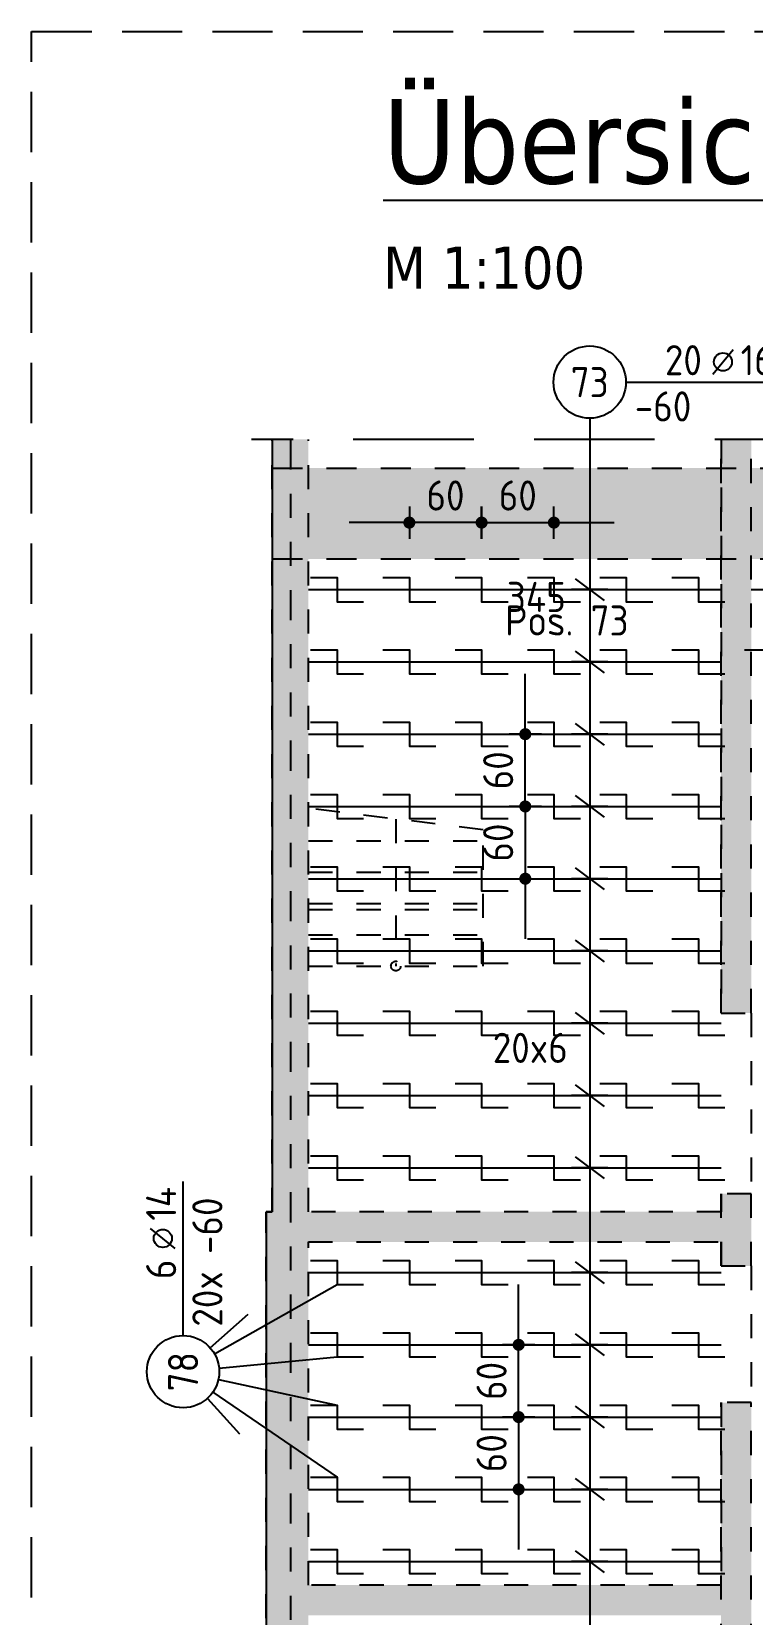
# Model space of a CAD drawing. Extents: x -59 to 99, y -34 to 56.
# Drawn here: x 50.31 to 53.3, y 6.86 to 13.43 of the extents above; entities that cross this region are included whole.
import ezdxf
from ezdxf.enums import TextEntityAlignment as Align

# ---------------------------------------------------------------- set-up
doc = ezdxf.new("R2010")
doc.units = 0
doc.header["$LTSCALE"] = 0.5
for name, pattern in [('AUSGEZOGEN', [1000.01, 1000, 0.01]), ('DIVIDE2', [0.625, 0.25, -0.125, 0, -0.125, 0, -0.125]), ('GESTRICHELTX2', [1.5, 1, -0.5]), ('HIDDEN2', [0.187, 0.125, -0.062]), ('PUNKT', [0.175, 0.05, -0.125]), ('STRICHLINIE', [0.75, 0.5, -0.25]), ('VERDECKT', [0.375, 0.25, -0.125])]:
    doc.linetypes.add(name, pattern=pattern)
for name, color, linetype in [('AFB', 7, 'Continuous'), ('BETON', 7, 'Continuous'), ('DETAIL', 7, 'Continuous'), ('DRUEBER', 7, 'Continuous'), ('grau_hell', 7, 'Continuous'), ('HILFE', 7, 'Continuous'), ('MASSE', 7, 'Continuous'), ('RND', 7, 'Continuous'), ('SCHRAFF', 7, 'Continuous'), ('TEXT', 7, 'Continuous'), ('VERDECKT', 7, 'Continuous'), ('Versprung oberseitig', 7, 'Continuous')]:
    doc.layers.add(name, color=color, linetype=linetype)
doc.layers.add('NOPLOT', color=7, linetype='Continuous', plot=False)
doc.styles.add('helv', font='tahoma.ttf')
doc.styles.add('txt', font='isocp.shx')
doc.dimstyles.new('DOT_I', dxfattribs={"dimscale": 0.5, "dimtxt": 0.25, "dimasz": 0.25, "dimexe": 0.1, "dimexo": 0.3, "dimgap": 0.1, "dimtad": 1, "dimdec": 3, "dimzin": 3, "dimtxsty": 'txt', "dimblk": 'DOT', "dimblk1": 'DOT', "dimblk2": 'DOT', "dimsah": 1, "dimcen": 0.1, "dimse1": 1, "dimse2": 1, "dimazin": 0, "dimtfac": 1, "dimtdec": 4, "dimtix": 1, "dimtmove": 2, "dimatfit": 3, "dimfxl": 0, "dimtvp": 1, "dimtolj": 1, "dimtzin": 0, "dimarcsym": 0})

# ---------------------------------------------------------------- blocks, each defined once
blk = doc.blocks.new('RND_LEI')
at = {"layer": 'RND', "color": 7, "linetype": 'Continuous'}
blk.add_line((1.022, 0.066), (1.19, 0.27), dxfattribs=at)
for centre, radius in [((0, 0), 0.3), ((1.106, 0.168), 0.075)]:
    blk.add_circle(centre, radius, dxfattribs=at)
at = {"layer": 'RND', "color": 7, "linetype": 'Continuous', "style": 'txt'}
blk.add_attdef('ANZ', text='', height=0.25, dxfattribs=at).set_placement((0.931, 0.057), align=Align.RIGHT)
for tag, p in [('DUM', (1.253, 0.057)), ('ABSTD', (1.674, 0.057)), ('POSTXT', (0.374, -0.327))]:
    blk.add_attdef(tag, p, '', height=0.25, dxfattribs=at)
blk.add_attdef('POSL', text='', height=0.25, dxfattribs=at).set_placement((0, 0), align=Align.MIDDLE)
blk = doc.blocks.new('lei_gre')
at = {"layer": 'RND', "color": 7, "linetype": 'Continuous'}
for p, q in [((0, 0.15), (0, -0.15)), ((-0.09, -0.12), (0.09, 0.12))]:
    blk.add_line(p, q, dxfattribs=at)
blk = doc.blocks.new('DOT')
at = {"layer": 'MASSE', "color": 7, "linetype": 'Continuous'}
for p, q in [((0, 0.54), (0, -0.54)), ((0, 0), (-1, 0))]:
    blk.add_line(p, q, dxfattribs=at)
at = {"layer": 'MASSE', "color": 7, "linetype": 'Continuous', "const_width": 0.2}
blk.add_lwpolyline([(-0.1, 0, 1), (0.1, 0, 1)], format="xyb", close=True, dxfattribs=at)
blk = doc.blocks.new('*D90')
at = {"layer": 'Defpoints', "color": 0, "linetype": 'AUSGEZOGEN', "transparency": 16777216}
for p in [(52.3614, 10.5161), (52.3614, 10.5161), (52.3614, 10.2161)]:
    blk.add_point(p, dxfattribs=at)
at = {"layer": 'MASSE', "color": 0, "linetype": 'AUSGEZOGEN', "lineweight": -2, "transparency": 16777216}
for p, q in [((52.3614, 10.6411), (52.3614, 10.7661)), ((52.3614, 10.2161), (52.3614, 10.5161)), ((52.3614, 10.0911), (52.3614, 9.9661))]:
    blk.add_line(p, q, dxfattribs=at)
at = {"layer": 'MASSE', "color": 0, "linetype": 'AUSGEZOGEN', "lineweight": -2, "transparency": 16777216, "xscale": 0.125, "yscale": 0.125, "zscale": 0.125}
for p, rotation in [((52.3614, 10.5161), 270), ((52.3614, 10.2161), 90)]:
    blk.add_blockref('DOT', p, dxfattribs=dict(at, rotation=rotation))
at = {"layer": 'MASSE', "color": 0, "linetype": 'AUSGEZOGEN', "transparency": 16777216, "insert": (52.2489, 10.3661), "char_height": 0.125, "attachment_point": 5, "rotation": 90, "style": 'txt'}
blk.add_mtext('\\A1;60', dxfattribs=at)
blk = doc.blocks.new('*D91')
at = {"layer": 'Defpoints', "color": 0, "linetype": 'AUSGEZOGEN', "transparency": 16777216}
for p in [(52.3614, 10.2161), (52.3614, 9.9161), (52.3614, 9.9161)]:
    blk.add_point(p, dxfattribs=at)
at = {"layer": 'MASSE', "color": 0, "linetype": 'AUSGEZOGEN', "lineweight": -2, "transparency": 16777216}
for p, q in [((52.3614, 10.3411), (52.3614, 10.4661)), ((52.3614, 10.2161), (52.3614, 9.9161)), ((52.3614, 9.7911), (52.3614, 9.6661))]:
    blk.add_line(p, q, dxfattribs=at)
at = {"layer": 'MASSE', "color": 0, "linetype": 'AUSGEZOGEN', "lineweight": -2, "transparency": 16777216, "xscale": 0.125, "yscale": 0.125, "zscale": 0.125}
for p, rotation in [((52.3614, 10.2161), 270), ((52.3614, 9.9161), 90)]:
    blk.add_blockref('DOT', p, dxfattribs=dict(at, rotation=rotation))
at = {"layer": 'MASSE', "color": 0, "linetype": 'AUSGEZOGEN', "transparency": 16777216, "insert": (52.2489, 10.0661), "char_height": 0.125, "attachment_point": 5, "rotation": 90, "style": 'txt'}
blk.add_mtext('\\A1;60', dxfattribs=at)
blk = doc.blocks.new('*D92')
at = {"layer": 'Defpoints', "color": 0, "linetype": 'AUSGEZOGEN', "transparency": 16777216}
for p in [(52.3339, 7.9812), (52.3339, 7.9812), (52.3339, 7.6812)]:
    blk.add_point(p, dxfattribs=at)
at = {"layer": 'MASSE', "color": 0, "linetype": 'AUSGEZOGEN', "lineweight": -2, "transparency": 16777216}
for p, q in [((52.3339, 8.1062), (52.3339, 8.2312)), ((52.3339, 7.6812), (52.3339, 7.9812)), ((52.3339, 7.5562), (52.3339, 7.4312))]:
    blk.add_line(p, q, dxfattribs=at)
at = {"layer": 'MASSE', "color": 0, "linetype": 'AUSGEZOGEN', "lineweight": -2, "transparency": 16777216, "xscale": 0.125, "yscale": 0.125, "zscale": 0.125}
for p, rotation in [((52.3339, 7.9812), 270), ((52.3339, 7.6812), 90)]:
    blk.add_blockref('DOT', p, dxfattribs=dict(at, rotation=rotation))
at = {"layer": 'MASSE', "color": 0, "linetype": 'AUSGEZOGEN', "transparency": 16777216, "insert": (52.2214, 7.8312), "char_height": 0.125, "attachment_point": 5, "rotation": 90, "style": 'txt'}
blk.add_mtext('\\A1;60', dxfattribs=at)
blk = doc.blocks.new('*D93')
at = {"layer": 'Defpoints', "color": 0, "linetype": 'AUSGEZOGEN', "transparency": 16777216}
for p in [(52.3339, 7.6812), (52.3339, 7.3812), (52.3339, 7.3812)]:
    blk.add_point(p, dxfattribs=at)
at = {"layer": 'MASSE', "color": 0, "linetype": 'AUSGEZOGEN', "lineweight": -2, "transparency": 16777216}
for p, q in [((52.3339, 7.8062), (52.3339, 7.9312)), ((52.3339, 7.6812), (52.3339, 7.3812)), ((52.3339, 7.2562), (52.3339, 7.1312))]:
    blk.add_line(p, q, dxfattribs=at)
at = {"layer": 'MASSE', "color": 0, "linetype": 'AUSGEZOGEN', "lineweight": -2, "transparency": 16777216, "xscale": 0.125, "yscale": 0.125, "zscale": 0.125}
for p, rotation in [((52.3339, 7.6812), 270), ((52.3339, 7.3812), 90)]:
    blk.add_blockref('DOT', p, dxfattribs=dict(at, rotation=rotation))
at = {"layer": 'MASSE', "color": 0, "linetype": 'AUSGEZOGEN', "transparency": 16777216, "insert": (52.2214, 7.5312), "char_height": 0.125, "attachment_point": 5, "rotation": 90, "style": 'txt'}
blk.add_mtext('\\A1;60', dxfattribs=at)
blk = doc.blocks.new('*D104')
at = {"layer": 'Defpoints', "color": 0, "linetype": 'AUSGEZOGEN', "transparency": 16777216}
for p in [(51.8802, 11.3944), (51.8802, 11.3944), (52.1802, 11.3944)]:
    blk.add_point(p, dxfattribs=at)
at = {"layer": 'MASSE', "color": 0, "linetype": 'AUSGEZOGEN', "lineweight": -2, "transparency": 16777216}
for p, q in [((51.7552, 11.3944), (51.6302, 11.3944)), ((52.1802, 11.3944), (51.8802, 11.3944)), ((52.3052, 11.3944), (52.4302, 11.3944))]:
    blk.add_line(p, q, dxfattribs=at)
at = {"layer": 'MASSE', "color": 0, "linetype": 'AUSGEZOGEN', "lineweight": -2, "transparency": 16777216, "xscale": 0.125, "yscale": 0.125, "zscale": 0.125}
blk.add_blockref('DOT', (51.8802, 11.3944), dxfattribs=at)
at = {"layer": 'MASSE', "color": 0, "linetype": 'AUSGEZOGEN', "lineweight": -2, "transparency": 16777216, "xscale": 0.125, "yscale": 0.125, "zscale": 0.125, "rotation": 180}
blk.add_blockref('DOT', (52.1802, 11.3944), dxfattribs=at)
at = {"layer": 'MASSE', "color": 0, "linetype": 'AUSGEZOGEN', "transparency": 16777216, "insert": (52.0302, 11.5069), "char_height": 0.125, "attachment_point": 5, "style": 'txt'}
blk.add_mtext('\\A1;60', dxfattribs=at)
blk = doc.blocks.new('*D105')
at = {"layer": 'Defpoints', "color": 0, "linetype": 'AUSGEZOGEN', "transparency": 16777216}
for p in [(52.1802, 11.3944), (52.4802, 11.3944), (52.4802, 11.3944)]:
    blk.add_point(p, dxfattribs=at)
at = {"layer": 'MASSE', "color": 0, "linetype": 'AUSGEZOGEN', "lineweight": -2, "transparency": 16777216}
for p, q in [((52.0552, 11.3944), (51.9302, 11.3944)), ((52.1802, 11.3944), (52.4802, 11.3944)), ((52.6052, 11.3944), (52.7302, 11.3944))]:
    blk.add_line(p, q, dxfattribs=at)
at = {"layer": 'MASSE', "color": 0, "linetype": 'AUSGEZOGEN', "lineweight": -2, "transparency": 16777216, "xscale": 0.125, "yscale": 0.125, "zscale": 0.125}
blk.add_blockref('DOT', (52.1802, 11.3944), dxfattribs=at)
at = {"layer": 'MASSE', "color": 0, "linetype": 'AUSGEZOGEN', "lineweight": -2, "transparency": 16777216, "xscale": 0.125, "yscale": 0.125, "zscale": 0.125, "rotation": 180}
blk.add_blockref('DOT', (52.4802, 11.3944), dxfattribs=at)
at = {"layer": 'MASSE', "color": 0, "linetype": 'AUSGEZOGEN', "transparency": 16777216, "insert": (52.3302, 11.5069), "char_height": 0.125, "attachment_point": 5, "style": 'txt'}
blk.add_mtext('\\A1;60', dxfattribs=at)

msp = doc.modelspace()

# ---------------------------------------------------------------- hatches: boundary and pattern name
at = {"layer": 'grau_hell'}
msp.add_hatch(color=9, dxfattribs=at).paths.add_polyline_path([(58.14759, 11.24357), (58.14759, 11.62107), (51.3115, 11.62107), (51.3115, 11.24357)])
at = {"layer": 'SCHRAFF', "linetype": 'AUSGEZOGEN'}
h = msp.add_hatch(dxfattribs=at)
h.set_pattern_fill('DOTS', scale=0.025, double=1)
h.set_pattern_definition([(0, (48.13884, -6.94613), (0.01984375, 0.0396875), [0, -0.0396875])])
h.paths.add_polyline_path([(53.299, 11.73956), (53.174, 11.73956), (53.174, 9.35857), (53.299, 9.35857)])
h.paths.add_polyline_path([(58.14759, 1.44607), (58.14759, 1.59607), (57.674, 1.59607), (57.674, 4.82107), (57.7915, 4.82107), (57.7915, 4.94607), (57.4815, 4.94607), (57.4815, 4.82107), (57.549, 4.82107), (57.549, 1.59607), (54.549, 1.59607), (54.549, 4.82107), (56.4765, 4.82107), (56.4765, 4.94607), (54.364, 4.94607), (54.364, 4.82107), (54.424, 4.82107), (54.424, 1.59607), (51.4615, 1.59607), (51.4615, 4.82107), (53.359, 4.82107), (53.359, 4.94607), (53.299, 4.94607), (53.299, 5.31857), (53.174, 5.31857), (53.174, 4.94607), (51.4615, 4.94607), (51.4615, 6.85857), (53.174, 6.85857), (53.174, 6.32357), (53.299, 6.32357), (53.299, 7.74107), (53.174, 7.74107), (53.174, 6.98357), (51.4615, 6.98357), (51.4615, 8.40857), (53.174, 8.40857), (53.174, 8.30857), (53.299, 8.30857), (53.299, 8.60857), (53.174, 8.60857), (53.174, 8.53357), (51.4615, 8.53357), (51.4615, 11.73956), (51.3115, 11.73956), (51.3115, 8.53357), (51.2865, 8.53357), (51.2865, 1.44607)])

# ---------------------------------------------------------------- linework, layer by layer
at = {"layer": 'AFB', "color": 1, "linetype": 'DIVIDE2'}
msp.add_line((51.3865, 11.73956), (51.3865, 1.52107), dxfattribs=at)
at = {"layer": 'BETON', "color": 6, "linetype": 'AUSGEZOGEN'}
for p, q in [((51.3115, 11.73956), (51.3115, 8.53357)), ((51.2865, 8.53357), (51.2865, 1.44607)), ((51.3115, 8.53357), (51.2865, 8.53357))]:
    msp.add_line(p, q, dxfattribs=at)
at = {"layer": 'DETAIL', "color": 102, "linetype": 'STRICHLINIE'}
msp.add_lwpolyline([(50.31265, 0.93245), (50.31265, 13.43252), (59.06502, 13.43252), (59.06502, 0.93245)], close=True, dxfattribs=at)
at = {"layer": 'DRUEBER', "color": 7, "linetype": 'PUNKT', "lineweight": -2}
for p, q in [((51.4615, 8.53357), (51.4615, 11.73956)), ((53.174, 11.73956), (53.174, 9.35857)), ((53.299, 9.35857), (53.299, 11.73956)), ((53.174, 9.35857), (53.299, 9.35857)), ((53.174, 8.60857), (53.174, 8.53357)), ((53.299, 8.60857), (53.174, 8.60857)), ((53.299, 8.30857), (53.299, 8.60857)), ((53.174, 8.53357), (51.4615, 8.53357)), ((51.4615, 8.40857), (53.174, 8.40857)), ((51.4615, 6.98357), (51.4615, 8.40857)), ((53.174, 8.40857), (53.174, 8.30857)), ((53.174, 8.30857), (53.299, 8.30857)), ((53.174, 7.74107), (53.174, 6.98357)), ((53.299, 7.74107), (53.174, 7.74107)), ((53.299, 6.32357), (53.299, 7.74107)), ((53.174, 6.98357), (51.4615, 6.98357))]:
    msp.add_line(p, q, dxfattribs=at)
at = {"layer": 'DRUEBER', "color": 7, "linetype": 'PUNKT'}
for p, q in [((52.1865, 10.11904), (51.4615, 10.20857)), ((51.824, 10.1638), (51.824, 9.55357)), ((52.1865, 9.55357), (52.1865, 10.11904)), ((51.4615, 10.07357), (52.1865, 10.07357)), ((51.4615, 9.94357), (52.1865, 9.94357)), ((51.4615, 9.81357), (52.1865, 9.81357)), ((51.4615, 9.7888), (52.1865, 9.7888)), ((51.4615, 9.68357), (52.1865, 9.68357)), ((51.4615, 9.55357), (52.1865, 9.55357))]:
    msp.add_line(p, q, dxfattribs=at)
at = {"layer": 'DRUEBER', "color": 7, "linetype": 'PUNKT', "lineweight": -2}
msp.add_lwpolyline([(58.14759, 1.44607), (51.2865, 1.44607), (51.2865, 8.53357), (51.3115, 8.53357), (51.3115, 11.73956)], dxfattribs=at)
at = {"layer": 'DRUEBER', "color": 7, "linetype": 'PUNKT'}
msp.add_circle((51.824, 9.55357), 0.02, dxfattribs=at)
at = {"layer": 'HILFE', "color": 102, "linetype": 'GESTRICHELTX2'}
msp.add_line((58.14759, 11.73956), (51.22555, 11.73956), dxfattribs=at)
at = {"layer": 'RND', "color": 7, "linetype": 'AUSGEZOGEN'}
for p, q in [((52.77884, 11.97766), (53.41884, 11.97766)), ((50.94107, 8.01966), (50.94107, 8.65966))]:
    msp.add_line(p, q, dxfattribs=at)
at = {"layer": 'RND', "color": 102, "linetype": 'AUSGEZOGEN'}
for p, q in [((52.62884, 11.82766), (52.62884, 5.08129)), ((51.07163, 7.94351), (51.58024, 8.23119)), ((51.05348, 7.96898), (51.21116, 8.1083)), ((51.09038, 7.88404), (51.58024, 7.93119)), ((51.08767, 7.8379), (51.58024, 7.73119)), ((51.04201, 7.7587), (51.17593, 7.61147)), ((51.06476, 7.78481), (51.58024, 7.43119))]:
    msp.add_line(p, q, dxfattribs=at)
at = {"layer": 'RND', "color": 1, "linetype": 'AUSGEZOGEN'}
for points in [[(51.4615, 11.11606), (53.174, 11.11606)], [(51.47024, 11.16606), (51.58024, 11.16606), (51.58024, 11.06606), (51.69024, 11.06606)], [(51.77024, 11.16606), (51.88024, 11.16606), (51.88024, 11.06606), (51.99024, 11.06606)], [(52.07024, 11.16606), (52.18024, 11.16606), (52.18024, 11.06606), (52.29024, 11.06606)], [(52.37024, 11.16606), (52.48024, 11.16606), (52.48024, 11.06606), (52.59024, 11.06606)], [(52.67024, 11.16606), (52.78024, 11.16606), (52.78024, 11.06606), (52.89024, 11.06606)], [(52.97024, 11.16606), (53.08024, 11.16606), (53.08024, 11.06606), (53.19024, 11.06606)], [(53.299, 11.11606), (57.799, 11.11606)], [(51.47024, 10.86606), (51.58024, 10.86606), (51.58024, 10.76606), (51.69024, 10.76606)], [(51.77024, 10.86606), (51.88024, 10.86606), (51.88024, 10.76606), (51.99024, 10.76606)], [(52.07024, 10.86606), (52.18024, 10.86606), (52.18024, 10.76606), (52.29024, 10.76606)], [(52.37024, 10.86606), (52.48024, 10.86606), (52.48024, 10.76606), (52.59024, 10.76606)], [(52.67024, 10.86606), (52.78024, 10.86606), (52.78024, 10.76606), (52.89024, 10.76606)], [(52.97024, 10.86606), (53.08024, 10.86606), (53.08024, 10.76606), (53.19024, 10.76606)], [(53.27089, 10.86606), (53.38089, 10.86606), (53.38089, 10.76606), (53.49089, 10.76606)], [(51.4615, 10.81606), (53.174, 10.81606)], [(51.4615, 10.51606), (53.174, 10.51606)], [(51.47024, 10.56606), (51.58024, 10.56606), (51.58024, 10.46606), (51.69024, 10.46606)], [(51.77024, 10.56606), (51.88024, 10.56606), (51.88024, 10.46606), (51.99024, 10.46606)], [(52.07024, 10.56606), (52.18024, 10.56606), (52.18024, 10.46606), (52.29024, 10.46606)], [(52.37024, 10.56606), (52.48024, 10.56606), (52.48024, 10.46606), (52.59024, 10.46606)], [(52.67024, 10.56606), (52.78024, 10.56606), (52.78024, 10.46606), (52.89024, 10.46606)], [(52.97024, 10.56606), (53.08024, 10.56606), (53.08024, 10.46606), (53.19024, 10.46606)], [(51.47024, 10.26606), (51.58024, 10.26606), (51.58024, 10.16606), (51.69024, 10.16606)], [(51.77024, 10.26606), (51.88024, 10.26606), (51.88024, 10.16606), (51.99024, 10.16606)], [(52.07024, 10.26606), (52.18024, 10.26606), (52.18024, 10.16606), (52.29024, 10.16606)], [(52.37024, 10.26606), (52.48024, 10.26606), (52.48024, 10.16606), (52.59024, 10.16606)], [(52.67024, 10.26606), (52.78024, 10.26606), (52.78024, 10.16606), (52.89024, 10.16606)], [(52.97024, 10.26606), (53.08024, 10.26606), (53.08024, 10.16606), (53.19024, 10.16606)], [(51.4615, 10.21606), (53.174, 10.21606)], [(51.47024, 9.96606), (51.58024, 9.96606), (51.58024, 9.86606), (51.69024, 9.86606)], [(51.77024, 9.96606), (51.88024, 9.96606), (51.88024, 9.86606), (51.99024, 9.86606)], [(52.07024, 9.96606), (52.18024, 9.96606), (52.18024, 9.86606), (52.29024, 9.86606)], [(52.37024, 9.96606), (52.48024, 9.96606), (52.48024, 9.86606), (52.59024, 9.86606)], [(52.67024, 9.96606), (52.78024, 9.96606), (52.78024, 9.86606), (52.89024, 9.86606)], [(52.97024, 9.96606), (53.08024, 9.96606), (53.08024, 9.86606), (53.19024, 9.86606)], [(51.4615, 9.91606), (53.174, 9.91606)], [(51.47024, 9.66606), (51.58024, 9.66606), (51.58024, 9.56606), (51.69024, 9.56606)], [(51.77024, 9.66606), (51.88024, 9.66606), (51.88024, 9.56606), (51.99024, 9.56606)], [(52.07024, 9.66606), (52.18024, 9.66606), (52.18024, 9.56606), (52.29024, 9.56606)], [(52.37024, 9.66606), (52.48024, 9.66606), (52.48024, 9.56606), (52.59024, 9.56606)], [(52.67024, 9.66606), (52.78024, 9.66606), (52.78024, 9.56606), (52.89024, 9.56606)], [(52.97024, 9.66606), (53.08024, 9.66606), (53.08024, 9.56606), (53.19024, 9.56606)], [(51.4615, 9.61606), (53.174, 9.61606)], [(51.47024, 9.36606), (51.58024, 9.36606), (51.58024, 9.26606), (51.69024, 9.26606)], [(51.77024, 9.36606), (51.88024, 9.36606), (51.88024, 9.26606), (51.99024, 9.26606)], [(52.07024, 9.36606), (52.18024, 9.36606), (52.18024, 9.26606), (52.29024, 9.26606)], [(52.37024, 9.36606), (52.48024, 9.36606), (52.48024, 9.26606), (52.59024, 9.26606)], [(52.67024, 9.36606), (52.78024, 9.36606), (52.78024, 9.26606), (52.89024, 9.26606)], [(52.97024, 9.36606), (53.08024, 9.36606), (53.08024, 9.26606), (53.19024, 9.26606)], [(51.4615, 9.31606), (53.174, 9.31606)], [(51.4615, 9.01606), (53.174, 9.01606)], [(51.47024, 9.06606), (51.58024, 9.06606), (51.58024, 8.96606), (51.69024, 8.96606)], [(51.77024, 9.06606), (51.88024, 9.06606), (51.88024, 8.96606), (51.99024, 8.96606)], [(52.07024, 9.06606), (52.18024, 9.06606), (52.18024, 8.96606), (52.29024, 8.96606)], [(52.37024, 9.06606), (52.48024, 9.06606), (52.48024, 8.96606), (52.59024, 8.96606)], [(52.67024, 9.06606), (52.78024, 9.06606), (52.78024, 8.96606), (52.89024, 8.96606)], [(52.97024, 9.06606), (53.08024, 9.06606), (53.08024, 8.96606), (53.19024, 8.96606)], [(51.47024, 8.76606), (51.58024, 8.76606), (51.58024, 8.66606), (51.69024, 8.66606)], [(51.77024, 8.76606), (51.88024, 8.76606), (51.88024, 8.66606), (51.99024, 8.66606)], [(52.07024, 8.76606), (52.18024, 8.76606), (52.18024, 8.66606), (52.29024, 8.66606)], [(52.37024, 8.76606), (52.48024, 8.76606), (52.48024, 8.66606), (52.59024, 8.66606)], [(52.67024, 8.76606), (52.78024, 8.76606), (52.78024, 8.66606), (52.89024, 8.66606)], [(52.97024, 8.76606), (53.08024, 8.76606), (53.08024, 8.66606), (53.19024, 8.66606)], [(51.4615, 8.71606), (53.174, 8.71606)], [(51.4615, 8.28119), (53.174, 8.28119)], [(51.47024, 8.33119), (51.58024, 8.33119), (51.58024, 8.23119), (51.69024, 8.23119)], [(51.77024, 8.33119), (51.88024, 8.33119), (51.88024, 8.23119), (51.99024, 8.23119)], [(52.07024, 8.33119), (52.18024, 8.33119), (52.18024, 8.23119), (52.29024, 8.23119)], [(52.37024, 8.33119), (52.48024, 8.33119), (52.48024, 8.23119), (52.59024, 8.23119)], [(52.67024, 8.33119), (52.78024, 8.33119), (52.78024, 8.23119), (52.89024, 8.23119)], [(52.97024, 8.33119), (53.08024, 8.33119), (53.08024, 8.23119), (53.19024, 8.23119)], [(51.47024, 8.03119), (51.58024, 8.03119), (51.58024, 7.93119), (51.69024, 7.93119)], [(51.77024, 8.03119), (51.88024, 8.03119), (51.88024, 7.93119), (51.99024, 7.93119)], [(52.07024, 8.03119), (52.18024, 8.03119), (52.18024, 7.93119), (52.29024, 7.93119)], [(52.37024, 8.03119), (52.48024, 8.03119), (52.48024, 7.93119), (52.59024, 7.93119)], [(52.67024, 8.03119), (52.78024, 8.03119), (52.78024, 7.93119), (52.89024, 7.93119)], [(52.97024, 8.03119), (53.08024, 8.03119), (53.08024, 7.93119), (53.19024, 7.93119)], [(51.4615, 7.98119), (53.174, 7.98119)], [(51.47024, 7.73119), (51.58024, 7.73119), (51.58024, 7.63119), (51.69024, 7.63119)], [(51.77024, 7.73119), (51.88024, 7.73119), (51.88024, 7.63119), (51.99024, 7.63119)], [(52.07024, 7.73119), (52.18024, 7.73119), (52.18024, 7.63119), (52.29024, 7.63119)], [(52.37024, 7.73119), (52.48024, 7.73119), (52.48024, 7.63119), (52.59024, 7.63119)], [(52.67024, 7.73119), (52.78024, 7.73119), (52.78024, 7.63119), (52.89024, 7.63119)], [(52.97024, 7.73119), (53.08024, 7.73119), (53.08024, 7.63119), (53.19024, 7.63119)], [(51.4615, 7.68119), (53.174, 7.68119)], [(51.47024, 7.43119), (51.58024, 7.43119), (51.58024, 7.33119), (51.69024, 7.33119)], [(51.77024, 7.43119), (51.88024, 7.43119), (51.88024, 7.33119), (51.99024, 7.33119)], [(52.07024, 7.43119), (52.18024, 7.43119), (52.18024, 7.33119), (52.29024, 7.33119)], [(52.37024, 7.43119), (52.48024, 7.43119), (52.48024, 7.33119), (52.59024, 7.33119)], [(52.67024, 7.43119), (52.78024, 7.43119), (52.78024, 7.33119), (52.89024, 7.33119)], [(52.97024, 7.43119), (53.08024, 7.43119), (53.08024, 7.33119), (53.19024, 7.33119)], [(51.4615, 7.38119), (53.174, 7.38119)], [(51.47024, 7.13119), (51.58024, 7.13119), (51.58024, 7.03119), (51.69024, 7.03119)], [(51.77024, 7.13119), (51.88024, 7.13119), (51.88024, 7.03119), (51.99024, 7.03119)], [(52.07024, 7.13119), (52.18024, 7.13119), (52.18024, 7.03119), (52.29024, 7.03119)], [(52.37024, 7.13119), (52.48024, 7.13119), (52.48024, 7.03119), (52.59024, 7.03119)], [(52.67024, 7.13119), (52.78024, 7.13119), (52.78024, 7.03119), (52.89024, 7.03119)], [(52.97024, 7.13119), (53.08024, 7.13119), (53.08024, 7.03119), (53.19024, 7.03119)], [(51.4615, 7.08119), (53.174, 7.08119)]]:
    msp.add_lwpolyline(points, dxfattribs=at)
at = {"layer": 'VERDECKT', "color": 7, "linetype": 'VERDECKT'}
for p, q in [((51.3115, 11.62107), (58.14759, 11.62107)), ((51.3115, 11.24357), (58.14759, 11.24357))]:
    msp.add_line(p, q, dxfattribs=at)
at = {"layer": 'Versprung oberseitig', "color": 1, "linetype": 'HIDDEN2'}
for p, q in [((53.174, 9.35857), (53.174, 11.73956)), ((53.174, 9.35857), (53.299, 9.35857)), ((53.299, 9.35857), (53.299, 8.60857)), ((53.299, 8.60857), (53.174, 8.60857)), ((53.174, 8.30857), (53.174, 8.60857)), ((53.174, 8.30857), (53.299, 8.30857)), ((53.299, 8.30857), (53.299, 7.74107)), ((53.299, 7.74107), (53.174, 7.74107)), ((53.174, 6.32357), (53.174, 7.74107))]:
    msp.add_line(p, q, dxfattribs=at)

# ---------------------------------------------------------------- block references
at = {"layer": 'RND', "color": 7, "linetype": 'AUSGEZOGEN', "xscale": 0.5, "yscale": 0.5, "zscale": 0.5}
msp.add_blockref('RND_LEI', (52.62884, 11.97766), dxfattribs=at).add_auto_attribs({'POSL': '73', 'DUM': '16', 'ANZ': '20', 'POSTXT': '-60'})
at = {"layer": 'RND', "color": 102, "linetype": 'AUSGEZOGEN', "xscale": 0.5, "yscale": 0.5, "zscale": 0.5, "rotation": 270}
for p in [(52.62884, 11.11606), (52.62884, 10.81606), (52.62884, 10.51606), (52.62884, 10.21606), (52.62884, 9.91606), (52.62884, 9.61606), (52.62884, 9.31606), (52.62884, 9.01606), (52.62884, 8.71606), (52.62884, 8.28119), (52.62884, 7.98119), (52.62884, 7.68119), (52.62884, 7.38119), (52.62884, 7.08119)]:
    msp.add_blockref('lei_gre', p, dxfattribs=at)
at = {"layer": 'RND', "color": 7, "linetype": 'AUSGEZOGEN', "xscale": 0.5, "yscale": 0.5, "zscale": 0.5, "rotation": 90}
msp.add_blockref('RND_LEI', (50.94107, 7.86966), dxfattribs=at).add_auto_attribs({'POSL': '78', 'DUM': '14', 'ANZ': '6', 'POSTXT': '20x -60'})

# ---------------------------------------------------------------- texts
at = {"layer": 'NOPLOT', "color": 191, "linetype": 'Continuous', "style": 'txt'}
for s, p in [('345', (52.28468, 11.02341)), ('Pos. 73', (52.27781, 10.92557)), ('20x6', (52.22642, 9.15149))]:
    msp.add_text(s, height=0.125, dxfattribs=at).set_placement(p)
at = {"layer": 'TEXT', "color": 5, "linetype": 'AUSGEZOGEN', "style": 'helv'}
msp.add_text('%%UÜbersicht Abstandshalter', height=0.35, dxfattribs=at).set_placement((51.77125, 12.80261))
at = {"layer": 'TEXT', "color": 1, "linetype": 'AUSGEZOGEN', "style": 'helv'}
msp.add_text('M 1:100', height=0.175, dxfattribs=at).set_placement((51.77125, 12.36511))

# ---------------------------------------------------------------- dimensions: what is measured, and where the dimension line sits
at = {"layer": 'MASSE', "color": 7, "linetype": 'AUSGEZOGEN'}
for base, p2, picture, middle in [((51.88024, 11.39445), (51.88024, 11.39445), '*D104', (52.03024, 11.50695)), ((52.48024, 11.39445), (52.48024, 11.39445), '*D105', (52.33024, 11.50695))]:
    dim = msp.add_linear_dim(base=base, p1=(52.18024, 11.39445), p2=p2, dimstyle='DOT_I', override={"dimdec": 0, "dimlfac": 200}, dxfattribs=at)
    dim.commit()
    dim.dimension.update_dxf_attribs({"geometry": picture, "text_midpoint": middle})
for base, p1, p2, picture, middle in [((52.36135, 10.51606), (52.36135, 10.21606), (52.36135, 10.51606), '*D90', (52.24885, 10.36606)), ((52.36135, 9.91606), (52.36135, 10.21606), (52.36135, 9.91606), '*D91', (52.24885, 10.06606)), ((52.33391, 7.98119), (52.33391, 7.68119), (52.33391, 7.98119), '*D92', (52.22141, 7.83119)), ((52.33391, 7.38119), (52.33391, 7.68119), (52.33391, 7.38119), '*D93', (52.22141, 7.53119))]:
    dim = msp.add_linear_dim(base=base, p1=p1, p2=p2, angle=90, dimstyle='DOT_I', override={"dimdec": 0, "dimlfac": 200}, dxfattribs=at)
    dim.commit()
    dim.dimension.update_dxf_attribs({"geometry": picture, "text_midpoint": middle})

doc.saveas('drawing.dxf')
